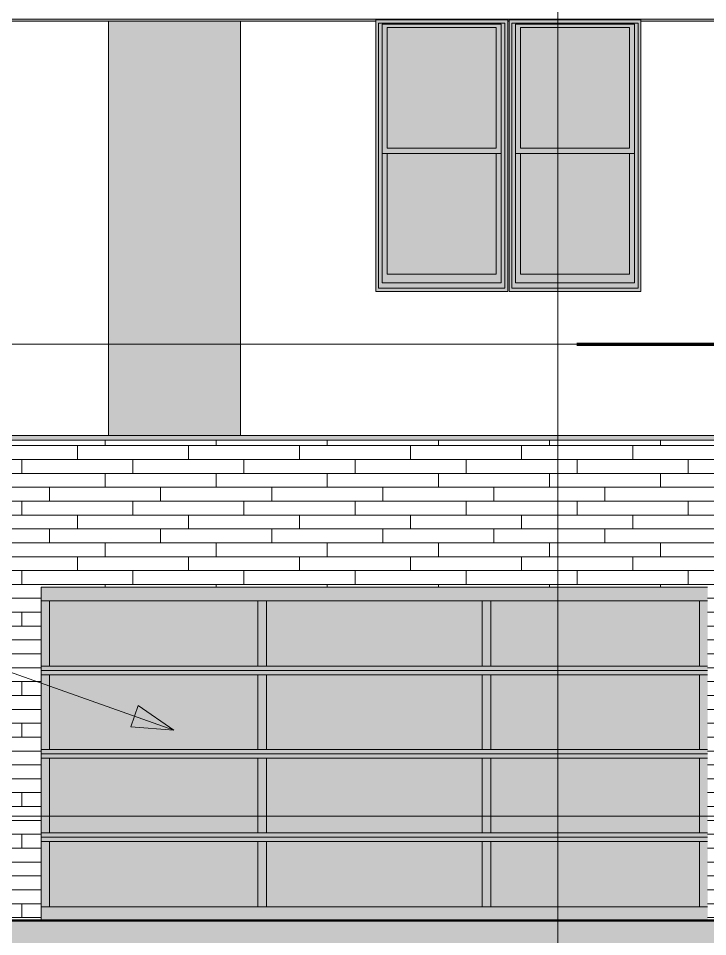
# Model space of a CAD drawing. Header units: inches. Extents: x 1750 to 8392, y -297 to 660.
# Drawn here: x 5238.5 to 5437.1, y -34.7 to 229.9 of the extents above; entities that cross this region are included whole.
import ezdxf

# ---------------------------------------------------------------- set-up
doc = ezdxf.new("R2010")
doc.units = ezdxf.units.IN
doc.header["$MEASUREMENT"] = 0
doc.linetypes.add('Grid Line 1_2_', pattern=[0.875, 0.5, -0.125, 0.125, -0.125])
for name, color, linetype, lineweight in [('0-4', 50, 'Continuous', 5), ('A-AREA', 32, 'Continuous', 70), ('A-CLNG-1', 13, 'Continuous', 5), ('A-CLNG-2', 13, 'Continuous', 9), ('A-DOOR-3', 31, 'Continuous', 9), ('A-FLOR-LEVL-1', 51, 'Grid Line 1_2_', 9), ('A-GLAZ-1', 151, 'Continuous', 9), ('A-WALL-1', 113, 'Continuous', 9), ('A-WALL-PATT-1', 111, 'Continuous', 9), ('C-TOPO', 7, 'Continuous', 9), ('C-TOPO-1', 250, 'Continuous', 50), ('G-ANNO-SYMB-2', 111, 'Continuous', 9), ('G-ANNO-TEXT', 231, 'Continuous', 9)]:
    doc.layers.add(name, color=color, linetype=linetype, lineweight=lineweight)

# ---------------------------------------------------------------- blocks, each defined once
blk = doc.blocks.new('CTR  - Topography_rvt-2-BUILDING ELEVATION - NORTH')
at = {"layer": 'C-TOPO'}
h = blk.add_hatch(dxfattribs=at)
h.set_pattern_fill('FP_39', color=256, style=0, pattern_type=2)
h.set_pattern_definition([(0, (12, 0), (24, 24), [24, -24]), (0, (12, 9), (24, 24), [24, -24]), (0, (12, 18), (24, 24), [24, -24]), (90, (15, 21), (-24, 24), [24, -24]), (90, (24, 21), (-24, 24), [24, -24]), (90, (33, 21), (-24, 24), [24, -24])])
h.paths.add_polyline_path([(-12266.27, -238.77), (-9756.5, -238.77), (-9756.5, -5.97), (-9850.93, -12.8), (-9884.03, -18), (-9993.08, -25.01), (-10043.15, -28.41), (-10085.62, -27.08), (-10085.62, -27.08), (-10090.52, -26.93), (-10093.89, -27.25), (-10098.38, -27.25), (-10127.62, -30), (-10150.81, -29.98), (-10171.39, -29.95), (-10408.3, -27.43), (-10466.25, -27.56), (-10486.95, -27.6), (-10517.54, -27.24), (-10524.96, -27.24), (-10534.89, -27.12), (-10585.35, -27.54), (-10642.59, -27.26), (-10678.15, -26.98), (-10823.04, -29.95), (-10860.56, -30), (-12280.07, -30), (-12280.07, -238.77), (-12266.59, -238.77)], flags=0)
for p, q in [((-11773.83, -30), (-11756.67, -30)), ((-11650.84, -30), (-11756.67, -30)), ((-11562.83, -30), (-11650.84, -30))]:
    blk.add_line(p, q, dxfattribs=at)
at = {"layer": 'C-TOPO-1'}
for p, q in [((-11756.66, -30), (-11773.83, -30)), ((-11650.84, -30), (-11756.66, -30)), ((-11562.83, -30), (-11650.84, -30))]:
    blk.add_line(p, q, dxfattribs=at)
blk = doc.blocks.new('CTR - 1st Phase -Stairs _ Elevators_rvt-2-BUILDING ELEVATION - NORTH')
at = {"layer": 'A-FLOR-LEVL-1'}
for p, q in [((-12376.81, 136), (-9659.78, 136)), ((-12376.81, 0), (-9659.78, 0)), ((-12376.81, -30), (-9659.78, -30))]:
    blk.add_line(p, q, dxfattribs=at)
blk = doc.blocks.new('Basic Wall _ EXT - FIBER CEMENT - LARGE - ___-2505168-BUILDING ELEVATION - NORTH')
at = {"layer": 'A-WALL-1'}
h = blk.add_hatch(color=256, dxfattribs=at)
h.paths.add_polyline_path([(-9981.91, 229.15), (-9979.87, 229.15), (-9979.87, 229.73), (-10133.33, 229.73), (-10133.33, 229.5), (-10127.79, 229.5), (-10127.79, 229.15), (-10089.01, 229.15), (-10089.01, 229.5), (-10050.99, 229.5), (-10050.99, 229.15), (-10050.61, 229.15), (-10050.61, 229.5), (-10012.59, 229.5), (-10012.59, 229.15), (-9983.22, 229.15)], flags=0)
h.paths.add_polyline_path([(-12117.93, 229.15), (-12086, 229.15), (-12086, 229.5), (-12047.98, 229.5), (-12047.98, 229.15), (-12047.6, 229.15), (-12047.6, 229.5), (-12009.58, 229.5), (-12009.58, 229.15), (-12005.99, 229.15), (-12005.99, 229.73), (-12118.91, 229.73), (-12118.91, 229.15), (-12117.97, 229.15)], flags=0)
h.paths.add_polyline_path([(-11995.94, 229.15), (-11965.44, 229.15), (-11965.44, 229.73), (-11995.94, 229.73)], flags=0)
h.paths.add_polyline_path([(-11964.44, 229.15), (-11861.95, 229.15), (-11861.95, 229.73), (-11964.44, 229.73)], flags=0)
h.paths.add_polyline_path([(-11860.95, 229.15), (-11817.01, 229.15), (-11817.01, 229.5), (-11778.99, 229.5), (-11778.99, 229.15), (-11663.41, 229.15), (-11663.41, 229.5), (-11625.39, 229.5), (-11625.39, 229.15), (-11625.01, 229.15), (-11625.01, 229.5), (-11586.99, 229.5), (-11586.99, 229.15), (-11428.98, 229.15), (-11428.98, 229.73), (-11860.95, 229.73), (-11860.95, 229.5)], flags=0)
h.paths.add_polyline_path([(-11427.98, 229.15), (-11394.24, 229.15), (-11394.24, 229.5), (-11356.22, 229.5), (-11356.22, 229.15), (-11321.9, 229.15), (-11321.9, 229.73), (-11427.98, 229.73)], flags=0)
h.paths.add_polyline_path([(-11320.9, 229.15), (-11208.91, 229.15), (-11208.91, 229.73), (-11320.9, 229.73), (-11320.9, 229.5)], flags=0)
h.paths.add_polyline_path([(-10167.14, 229.15), (-10165.81, 229.15), (-10165.81, 229.5), (-10134.33, 229.5), (-10134.33, 229.73), (-10236.83, 229.73), (-10236.83, 229.15), (-10167.33, 229.15)], flags=0)
h.paths.add_polyline_path([(-10238.78, 229.15), (-10237.83, 229.15), (-10237.83, 229.73), (-11207.91, 229.73), (-11207.91, 229.15), (-11202.61, 229.15), (-11202.61, 229.5), (-11164.59, 229.5), (-11164.59, 229.15), (-11049.01, 229.15), (-11049.01, 229.5), (-11010.99, 229.5), (-11010.99, 229.15), (-11010.61, 229.15), (-11010.61, 229.5), (-10972.59, 229.5), (-10972.55, 229.15), (-10895.41, 229.15), (-10895.41, 229.5), (-10857.39, 229.5), (-10857.39, 229.15), (-10818.99, 229.15), (-10818.99, 229.5), (-10780.97, 229.5), (-10780.97, 229.15), (-10665.2, 229.15), (-10665.2, 229.5), (-10627.18, 229.5), (-10627.18, 229.15), (-10626.8, 229.15), (-10626.8, 229.5), (-10588.78, 229.5), (-10588.78, 229.15), (-10473.01, 229.15), (-10473.01, 229.5), (-10434.99, 229.5), (-10434.99, 229.15), (-10319.41, 229.15), (-10319.41, 229.5), (-10281.39, 229.5), (-10281.39, 229.15), (-10281.01, 229.15), (-10281.01, 229.5), (-10242.99, 229.5), (-10242.99, 229.15), (-10239.52, 229.15)], flags=0)
for p, q in [((-11860.95, 229.73), (-11428.98, 229.73)), ((-11778.99, 229.15), (-11663.41, 229.15)), ((-11625.39, 229.15), (-11625.01, 229.15)), ((-11586.99, 229.15), (-11428.98, 229.15))]:
    blk.add_line(p, q, dxfattribs=at)
blk = doc.blocks.new('Perforated Panel at Magic-Pak - hvac panel - 2nd floor-2505076-BUILDING ELEVATION - NORTH')
at = {"layer": 'A-GLAZ-1'}
h = blk.add_hatch(dxfattribs=at)
h.set_pattern_fill('FP_36', color=256, style=0, pattern_type=2)
h.set_pattern_definition([(0, (-11721.389, 169.75), (1, 1), [0.5, -1.5]), (90, (-11721.139, 169.5), (-1, 1), [0.5, -1.5])])
h.paths.add_polyline_path([(-11740.4, 109.75), (-11702.38, 109.75), (-11702.38, 229.15), (-11740.4, 229.15), (-11740.4, 137)], flags=0)
for p, q in [((-11740.4, 229.15), (-11740.4, 109.75)), ((-11702.38, 109.75), (-11702.38, 229.15)), ((-11740.4, 109.75), (-11702.38, 109.75))]:
    blk.add_line(p, q, dxfattribs=at)
blk = doc.blocks.new('Window-Double_Hung-Andersen-400_Series-Tilt_Wash - 2nd Floor-2636548-BUILDING ELEVATION - NORTH')
at = {"layer": 'A-GLAZ-1'}
h = blk.add_hatch(color=256, dxfattribs=at)
h.paths.add_polyline_path([(-12084.13, 151.19), (-12047.98, 151.19), (-12047.98, 229.5), (-12086, 229.5), (-12086, 151.19), (-12085.31, 151.19)], flags=0)
h.paths.add_polyline_path([(-12063.2, 153.69), (-12084.13, 153.69), (-12084.13, 228.25), (-12049.85, 228.25), (-12049.85, 153.69), (-12057.31, 153.69)], flags=0)
h = blk.add_hatch(color=256, dxfattribs=at)
h.paths.add_polyline_path([(-12082.69, 191), (-12049.85, 191), (-12049.85, 228.25), (-12084.13, 228.24), (-12084.13, 191), (-12082.92, 191)], flags=0)
h.paths.add_polyline_path([(-12082.69, 192.5), (-12082.69, 227.25), (-12051.29, 227.25), (-12051.29, 192.5), (-12063.2, 192.5)], flags=0)
for points in [[(-12051.29, 192.5), (-12051.29, 227.25), (-12082.69, 227.25), (-12082.69, 192.5), (-12063.2, 192.5)], [(-12053.35, 153.69), (-12049.85, 153.72), (-12049.85, 191), (-12051.29, 191), (-12051.29, 156.25), (-12082.69, 156.25), (-12082.69, 191), (-12084.13, 191), (-12084.13, 153.69), (-12057.31, 153.69)], [(-12063.2, 156.25), (-12051.29, 156.25), (-12051.29, 191), (-12082.69, 191), (-12082.69, 156.25)]]:
    blk.add_hatch(color=256, dxfattribs=at).paths.add_polyline_path(points, flags=0)
for p, q in [((-12047.98, 229.5), (-12086, 229.5)), ((-12086, 229.5), (-12086, 151.19)), ((-12086, 229.5), (-12086, 151.19)), ((-12047.98, 229.5), (-12086, 229.5)), ((-12085.19, 228.56), (-12048.79, 228.56)), ((-12085.19, 152.22), (-12085.19, 228.56)), ((-12084.13, 153.69), (-12084.13, 228.25)), ((-12084.13, 228.25), (-12049.85, 228.25)), ((-12049.85, 228.25), (-12049.85, 153.69)), ((-12048.79, 152.22), (-12048.79, 228.56)), ((-12047.98, 151.19), (-12047.98, 229.5)), ((-12047.98, 229.5), (-12047.98, 151.19)), ((-12082.69, 192.5), (-12082.69, 227.25)), ((-12082.69, 227.25), (-12051.29, 227.25)), ((-12051.29, 227.25), (-12051.29, 192.5)), ((-12084.13, 191), (-12049.85, 191)), ((-12051.29, 192.5), (-12082.69, 192.5)), ((-12082.69, 156.25), (-12082.69, 191)), ((-12051.29, 191), (-12051.29, 156.25)), ((-12051.29, 156.25), (-12082.69, 156.25)), ((-12049.85, 153.69), (-12084.13, 153.69)), ((-12086, 151.19), (-12047.98, 151.19)), ((-12086, 151.19), (-12047.98, 151.19)), ((-12048.79, 152.22), (-12085.19, 152.22))]:
    blk.add_line(p, q, dxfattribs=at)
blk = doc.blocks.new('GLASS GARAGE DOOR - RAMP GARAGE DOOR-2444125-BUILDING ELEVATION - NORTH')
at = {"layer": 'A-DOOR-3'}
h = blk.add_hatch(color=256, dxfattribs=at)
h.paths.add_polyline_path([(-11570.16, 42), (-11567.79, 42.01), (-11567.79, 43.25), (-11759.79, 43.24), (-11759.79, 42), (-11570.32, 42)], flags=0)
h.paths.add_polyline_path([(-11688.61, 62.12), (-11567.79, 62.14), (-11567.79, 66), (-11759.79, 65.98), (-11759.79, 62.12), (-11728.04, 62.12)], flags=0)
h = blk.add_hatch(color=256, dxfattribs=at)
h.paths.add_polyline_path([(-11759.79, 43.25), (-11757.41, 43.25), (-11757.41, 62.12), (-11759.79, 62.12), (-11759.79, 48.4)], flags=0)
h.paths.add_polyline_path([(-11567.79, 43.25), (-11567.79, 62.12), (-11570.12, 62.12), (-11570.12, 43.25)], flags=0)
h = blk.add_hatch(color=256, dxfattribs=at)
h.paths.add_polyline_path([(-11757.41, 43.25), (-11697.37, 43.25), (-11697.37, 62.12), (-11757.41, 62.12), (-11757.41, 48.4)], flags=0)
h.paths.add_polyline_path([(-11694.87, 43.25), (-11632.71, 43.25), (-11632.71, 62.12), (-11694.87, 62.12), (-11694.87, 48.4)], flags=0)
h.paths.add_polyline_path([(-11630.21, 43.25), (-11570.16, 43.25), (-11570.16, 62.12), (-11630.21, 62.12), (-11630.21, 48.4)], flags=0)
for points in [[(-11697.37, 43.25), (-11694.87, 43.25), (-11694.87, 62.12), (-11697.37, 62.12), (-11697.37, 48.4)], [(-11632.71, 43.25), (-11630.21, 43.25), (-11630.21, 62.12), (-11632.71, 62.12), (-11632.71, 48.4)], [(-11694.87, 19.25), (-11694.87, 40.75), (-11697.37, 40.75), (-11697.37, 19.25)], [(-11630.21, 19.25), (-11630.21, 40.75), (-11632.71, 40.75), (-11632.71, 19.25)], [(-11697.37, -4.75), (-11694.87, -4.75), (-11694.87, 16.75), (-11697.37, 16.75)], [(-11630.21, -4.75), (-11630.21, 16.75), (-11632.71, 16.75), (-11632.71, -4.75)], [(-11694.87, -26.13), (-11694.87, -7.25), (-11697.37, -7.25), (-11697.37, -26.13)], [(-11632.71, -26.13), (-11630.21, -26.13), (-11630.21, -7.25), (-11632.71, -7.25)]]:
    blk.add_hatch(color=256, dxfattribs=at).paths.add_polyline_path(points, flags=0)
h = blk.add_hatch(color=256, dxfattribs=at)
h.paths.add_polyline_path([(-11570.16, -26.13), (-11570.12, -26.13), (-11570.12, -7.25), (-11570.16, -7.25), (-11570.16, -26)], flags=0)
h.paths.add_polyline_path([(-11570.16, -4.75), (-11570.12, -4.75), (-11570.12, 16.75), (-11570.16, 16.75), (-11570.16, 0.54)], flags=0)
h.paths.add_polyline_path([(-11570.12, 19.25), (-11570.12, 40.75), (-11570.16, 40.75), (-11570.16, 19.25)], flags=0)
h.paths.add_polyline_path([(-11570.16, 43.25), (-11570.12, 43.25), (-11570.12, 62.12), (-11570.16, 62.12), (-11570.16, 48.4)], flags=0)
h = blk.add_hatch(color=256, dxfattribs=at)
h.paths.add_polyline_path([(-11570.16, 18), (-11567.79, 18.01), (-11567.79, 19.25), (-11759.79, 19.24), (-11759.79, 18), (-11570.32, 18)], flags=0)
h.paths.add_polyline_path([(-11669.71, 40.75), (-11567.79, 40.76), (-11567.79, 42), (-11759.79, 41.99), (-11759.79, 40.75), (-11728.04, 40.75)], flags=0)
h = blk.add_hatch(color=256, dxfattribs=at)
h.paths.add_polyline_path([(-11570.12, 19.25), (-11567.79, 19.25), (-11567.79, 40.75), (-11570.12, 40.75), (-11570.12, 24.47)], flags=0)
h.paths.add_polyline_path([(-11759.79, 19.25), (-11757.41, 19.25), (-11757.41, 40.75), (-11759.79, 40.75), (-11759.79, 25.62)], flags=0)
h = blk.add_hatch(color=256, dxfattribs=at)
h.paths.add_polyline_path([(-11757.41, 19.25), (-11697.37, 19.25), (-11697.37, 40.75), (-11757.41, 40.75)], flags=0)
h.paths.add_polyline_path([(-11570.32, 19.25), (-11570.16, 19.25), (-11570.16, 40.75), (-11630.21, 40.75), (-11630.21, 19.25)], flags=0)
h.paths.add_polyline_path([(-11694.87, 19.25), (-11632.71, 19.25), (-11632.71, 40.75), (-11694.87, 40.75)], flags=0)
h = blk.add_hatch(color=256, dxfattribs=at)
h.paths.add_polyline_path([(-11756.66, -6), (-11567.79, -5.99), (-11567.79, -4.75), (-11759.79, -4.76), (-11759.79, -6), (-11757.41, -6)], flags=0)
h.paths.add_polyline_path([(-11649.18, 16.75), (-11567.79, 16.76), (-11567.79, 18), (-11759.79, 17.99), (-11759.79, 16.75), (-11650.84, 16.75)], flags=0)
h = blk.add_hatch(color=256, dxfattribs=at)
h.paths.add_polyline_path([(-11757.41, -4.75), (-11757.41, 16.75), (-11759.79, 16.75), (-11759.79, -4.75)], flags=0)
h.paths.add_polyline_path([(-11567.79, -4.75), (-11567.79, 16.75), (-11570.12, 16.75), (-11570.12, -4.75)], flags=0)
h = blk.add_hatch(color=256, dxfattribs=at)
h.paths.add_polyline_path([(-11757.41, -4.75), (-11697.37, -4.75), (-11697.37, 16.75), (-11757.41, 16.75), (-11757.41, 0.54)], flags=0)
h.paths.add_polyline_path([(-11650.84, -4.75), (-11632.71, -4.75), (-11632.71, 16.75), (-11694.87, 16.75), (-11694.87, -4.75), (-11657.57, -4.75)], flags=0)
h.paths.add_polyline_path([(-11570.16, -4.75), (-11570.16, 16.75), (-11630.21, 16.75), (-11630.21, -4.75), (-11570.32, -4.75)], flags=0)
h = blk.add_hatch(color=256, dxfattribs=at)
h.paths.add_polyline_path([(-11570.32, -30), (-11567.79, -29.98), (-11567.79, -26.13), (-11759.79, -26.14), (-11759.79, -30), (-11649.18, -30)], flags=0)
h.paths.add_polyline_path([(-11728.04, -7.25), (-11567.79, -7.24), (-11567.79, -6), (-11759.79, -6.01), (-11759.79, -7.25), (-11756.66, -7.25)], flags=0)
h = blk.add_hatch(color=256, dxfattribs=at)
h.paths.add_polyline_path([(-11759.79, -26.13), (-11757.41, -26.13), (-11757.41, -7.25), (-11759.79, -7.25), (-11759.79, -12.84)], flags=0)
h.paths.add_polyline_path([(-11570.12, -26.13), (-11567.79, -26.13), (-11567.79, -7.25), (-11570.12, -7.25), (-11570.12, -26)], flags=0)
h = blk.add_hatch(color=256, dxfattribs=at)
h.paths.add_polyline_path([(-11570.32, -26.13), (-11570.16, -26.13), (-11570.16, -7.25), (-11630.21, -7.25), (-11630.21, -26.13)], flags=0)
h.paths.add_polyline_path([(-11756.66, -26.13), (-11697.37, -26.13), (-11697.37, -7.25), (-11757.41, -7.25), (-11757.41, -26.13)], flags=0)
h.paths.add_polyline_path([(-11650.84, -26.13), (-11632.71, -26.13), (-11632.71, -7.25), (-11694.87, -7.25), (-11694.87, -26.13), (-11651.87, -26.13)], flags=0)
for p, q in [((-11757.41, 62.12), (-11759.79, 62.12)), ((-11759.79, 62.12), (-11567.79, 62.12)), ((-11757.41, 43.25), (-11757.41, 62.12)), ((-11697.37, 62.12), (-11694.87, 62.12)), ((-11697.37, 62.12), (-11697.37, 43.25)), ((-11694.87, 62.12), (-11694.87, 43.25)), ((-11632.71, 62.12), (-11630.21, 62.12)), ((-11632.71, 62.12), (-11632.71, 43.25)), ((-11630.21, 62.12), (-11630.21, 43.25)), ((-11570.16, 43.25), (-11570.16, 62.12)), ((-11567.79, 62.12), (-11570.12, 62.12)), ((-11570.12, 62.12), (-11570.12, 43.25)), ((-11759.79, 43.25), (-11757.41, 43.25)), ((-11567.79, 43.25), (-11759.79, 43.25)), ((-11694.87, 43.25), (-11697.37, 43.25)), ((-11630.21, 43.25), (-11632.71, 43.25)), ((-11570.12, 43.25), (-11567.79, 43.25)), ((-11759.79, 42), (-11567.79, 42)), ((-11567.79, 42), (-11759.79, 42)), ((-11757.41, 40.75), (-11759.79, 40.75)), ((-11759.79, 40.75), (-11567.79, 40.75)), ((-11757.41, 19.25), (-11757.41, 40.75)), ((-11697.37, 40.75), (-11694.87, 40.75)), ((-11697.37, 40.75), (-11697.37, 19.25)), ((-11694.87, 40.75), (-11694.87, 19.25)), ((-11632.71, 40.75), (-11630.21, 40.75)), ((-11632.71, 40.75), (-11632.71, 19.25)), ((-11630.21, 40.75), (-11630.21, 19.25)), ((-11570.16, 19.25), (-11570.16, 40.75)), ((-11567.79, 40.75), (-11570.12, 40.75)), ((-11570.12, 40.75), (-11570.12, 19.25)), ((-11759.79, 19.25), (-11757.41, 19.25)), ((-11567.79, 19.25), (-11759.79, 19.25)), ((-11694.87, 19.25), (-11697.37, 19.25)), ((-11630.21, 19.25), (-11632.71, 19.25)), ((-11570.12, 19.25), (-11567.79, 19.25)), ((-11759.79, 18), (-11567.79, 18)), ((-11567.79, 18), (-11759.79, 18)), ((-11757.41, 16.75), (-11759.79, 16.75)), ((-11759.79, 16.75), (-11567.79, 16.75)), ((-11757.41, -4.75), (-11757.41, 16.75)), ((-11697.37, 16.75), (-11694.87, 16.75)), ((-11697.37, 16.75), (-11697.37, -4.75)), ((-11694.87, 16.75), (-11694.87, -4.75)), ((-11632.71, 16.75), (-11630.21, 16.75)), ((-11632.71, 16.75), (-11632.71, -4.75)), ((-11630.21, 16.75), (-11630.21, -4.75)), ((-11570.16, -4.75), (-11570.16, 16.75)), ((-11567.79, 16.75), (-11570.12, 16.75)), ((-11570.12, 16.75), (-11570.12, -4.75)), ((-11759.79, -4.75), (-11757.41, -4.75)), ((-11567.79, -4.75), (-11759.79, -4.75)), ((-11694.87, -4.75), (-11697.37, -4.75)), ((-11630.21, -4.75), (-11632.71, -4.75)), ((-11570.12, -4.75), (-11567.79, -4.75)), ((-11759.79, -6), (-11567.79, -6)), ((-11567.79, -6), (-11759.79, -6)), ((-11757.41, -7.25), (-11759.79, -7.25)), ((-11759.79, -7.25), (-11567.79, -7.25)), ((-11757.41, -26.13), (-11757.41, -7.25)), ((-11697.37, -7.25), (-11694.87, -7.25)), ((-11697.37, -7.25), (-11697.37, -26.13)), ((-11694.87, -7.25), (-11694.87, -26.13)), ((-11632.71, -7.25), (-11630.21, -7.25)), ((-11632.71, -7.25), (-11632.71, -26.13)), ((-11630.21, -7.25), (-11630.21, -26.13)), ((-11570.16, -26.13), (-11570.16, -7.25)), ((-11567.79, -7.25), (-11570.12, -7.25)), ((-11570.12, -7.25), (-11570.12, -26.13)), ((-11759.79, -26.13), (-11757.41, -26.13)), ((-11567.79, -26.13), (-11759.79, -26.13)), ((-11694.87, -26.13), (-11697.37, -26.13)), ((-11630.21, -26.13), (-11632.71, -26.13)), ((-11570.12, -26.13), (-11567.79, -26.13))]:
    blk.add_line(p, q, dxfattribs=at)

msp = doc.modelspace()

# ---------------------------------------------------------------- hatches: boundary and pattern name
at = {"layer": 'A-CLNG-1'}
msp.add_hatch(color=256, dxfattribs=at).paths.add_polyline_path([(5434.5617, 108.375), (5456.5392, 108.375), (5456.5392, 109.75), (4886.5392, 109.75), (4886.5392, 108.375), (5426.9802, 108.375)], flags=0)
at = {"layer": 'A-WALL-PATT-1'}
h = msp.add_hatch(dxfattribs=at)
h.set_pattern_fill('FP_42', color=256, style=0, pattern_type=2)
h.set_pattern_definition([(0, (4919.5016, -29.2), (0, 4), []), (90, (4919.502, -29.2), (-8, 8), [4, -28]), (90, (4935.502, -25.2), (-8, 8), [4, -28])])
h.paths.add_polyline_path([(5177.8892, -30), (5177.8892, 58), (5217.8892, 58), (5217.8892, -30), (5245.0892, -30), (5245.0892, 66), (5437.0892, 66), (5437.0892, -30), (5457.8892, -30), (5457.8892, 41.384), (5454.3067, 41.384), (5454.3067, 41.9781), (5454.5529, 41.9781), (5454.6092, 43.2383), (5454.6249, 43.4177), (5455.005, 45.1541), (5455.2665, 45.9544), (5456.0855, 46.8954), (5456.8526, 47.4062), (5456.8526, 47.6562), (5457.0468, 47.6562), (5457.1053, 47.7238), (5456.9202, 47.7238), (5456.9497, 49.2238), (5457.1053, 49.2238), (5457.0127, 49.2913), (5456.8526, 49.2913), (5456.8526, 49.5413), (5456.9497, 49.5413), (5457.0468, 49.6382), (5457.6958, 49.7271), (5457.5506, 49.7102), (5457.5332, 49.744), (5457.5074, 49.7609), (5457.4114, 49.744), (5457.4027, 49.8142), (5457.3581, 49.832), (5457.4027, 49.9275), (5457.7102, 51.8305), (5457.1767, 52.0514), (5456.7107, 52.409), (5456.3532, 52.875), (5456.1284, 53.4177), (5456.0517, 54), (5456.1284, 54.5823), (5456.3532, 55.125), (5456.7107, 55.591), (5457.1767, 55.9486), (5457.7194, 56.1733), (5457.8892, 56.1957), (5457.8892, 109.75), (5456.5392, 109.716), (5456.5392, 108.375), (4915.1892, 108.375), (4915.1892, 36), (4920.5392, 36), (4920.5392, -4), (4922.2933, -4), (4925.7852, -2.2874), (4931.0461, 0), (5121.092, 0), (5127.385, -4), (5132.0263, -4), (5154.6892, -17.6172), (5154.6892, 6.2807), (5162.6892, 6.2807), (5162.6892, -22.4241), (5173.8892, -29.1538), (5173.8892, -30)], flags=0)
h.paths.add_polyline_path([(5033.5134, 13.9375), (4995.49, 13.9375), (4995.49, 92.25), (5071.5384, 92.25), (5071.5384, 13.9375), (5033.515, 13.9375)], flags=0)
h.paths.add_polyline_path([(4936.4862, 13.9375), (4934.6112, 13.9375), (4934.6112, 92.25), (4972.6347, 92.25), (4972.6347, 13.9375), (4941.6757, 13.9375)], flags=0)
h.paths.add_polyline_path([(5228.3625, 49.7022), (5227.9809, 49.7149), (5228.1735, 49.7022), (5228.3613, 49.7022)], flags=0)
h.paths.add_polyline_path([(5230.3689, 41.384), (5223.8942, 41.384), (5223.8942, 41.9781), (5224.1404, 41.9781), (5224.1967, 43.2383), (5224.2124, 43.4177), (5224.5925, 45.1541), (5224.854, 45.9544), (5225.673, 46.8954), (5226.4401, 47.4062), (5226.4401, 47.6562), (5226.6343, 47.6562), (5226.6928, 47.7238), (5226.5077, 47.7238), (5226.5372, 49.2238), (5226.6928, 49.2238), (5226.6002, 49.2913), (5226.4401, 49.2913), (5226.4401, 49.5413), (5226.5372, 49.5413), (5226.6343, 49.6382), (5227.2833, 49.7271), (5227.1381, 49.7102), (5227.1207, 49.744), (5227.0949, 49.7609), (5226.9989, 49.744), (5226.9902, 49.8142), (5226.9456, 49.832), (5226.9902, 49.9275), (5227.2977, 51.8305), (5226.7642, 52.0514), (5226.2982, 52.409), (5225.9407, 52.875), (5225.7159, 53.4177), (5225.6392, 54), (5225.7159, 54.5823), (5225.9407, 55.125), (5226.2982, 55.591), (5226.7642, 55.9486), (5227.3069, 56.1733), (5227.8892, 56.25), (5228.4716, 56.1733), (5229.0142, 55.9486), (5229.4802, 55.591), (5229.8378, 55.125), (5230.0626, 54.5823), (5230.1392, 54), (5230.0626, 53.4177), (5229.8378, 52.875), (5229.4802, 52.409), (5229.0142, 52.0514), (5228.4814, 51.8267), (5228.8328, 49.8641), (5228.8309, 49.7994), (5228.7344, 49.7967), (5228.7344, 49.751), (5228.7344, 49.7082), (5228.387, 49.707), (5228.58, 49.702), (5229.1782, 49.6186), (5229.2904, 49.5413), (5229.3383, 49.5413), (5229.3383, 49.2913), (5229.1442, 49.2913), (5229.0857, 49.2238), (5229.2708, 49.2238), (5229.2413, 47.7238), (5229.0857, 47.7238), (5229.1824, 47.6562), (5229.3383, 47.6562), (5229.3383, 47.4062), (5230.2144, 46.8113), (5230.9338, 45.926), (5231.3227, 44.662), (5231.5661, 43.4177), (5231.6381, 41.9781), (5231.8843, 41.9781), (5231.8843, 41.384), (5230.4968, 41.384)], flags=0)
at = {"layer": 'G-ANNO-TEXT'}
msp.add_hatch(color=256, dxfattribs=at).paths.add_polyline_path([(5283.285, 24.8304), (5273.0505, 31.8728), (5270.9005, 25.812)], flags=0)

# ---------------------------------------------------------------- linework, layer by layer
at = {"layer": 'A-AREA'}
msp.add_line((5399.4267, 136), (5519.4267, 136), dxfattribs=at)
at = {"layer": 'A-CLNG-2'}
msp.add_line((5456.5392, 108.375), (4886.5392, 108.375), dxfattribs=at)
at = {"layer": 'A-FLOR-LEVL-1'}
for p, q in [((4628.8196, 136), (7344.3503, 136)), ((4628.8196, 0), (7344.3503, 0)), ((4628.8196, -30), (7344.3503, -30))]:
    msp.add_line(p, q, dxfattribs=at)
at = {"layer": 'A-WALL-1'}
for p, q in [((5264.4775, 109.75), (5264.4775, 229.1487)), ((5302.5009, 229.1487), (5302.5009, 109.75)), ((4886.2892, 109.75), (5264.4775, 109.75)), ((5302.5009, 109.75), (5457.2892, 109.75)), ((5245.0892, -30), (5245.0892, 66)), ((5245.0892, 66), (5437.0892, 66))]:
    msp.add_line(p, q, dxfattribs=at)
at = {"layer": 'G-ANNO-SYMB-2'}
msp.add_line((5393.8892, 467.281), (5393.8892, -70.8051), dxfattribs=at)
at = {"layer": 'G-ANNO-TEXT'}
for p, q in [((5283.285, 24.8304), (4798.8746, 196.674)), ((5273.0505, 31.8728), (5270.9005, 25.812)), ((5283.285, 24.8304), (5273.0505, 31.8728)), ((5270.9005, 25.812), (5283.285, 24.8304))]:
    msp.add_line(p, q, dxfattribs=at)

# ---------------------------------------------------------------- block references
at = {"layer": '0-4'}
for name in ['CTR - 1st Phase -Stairs _ Elevators_rvt-2-BUILDING ELEVATION - NORTH', 'CTR  - Topography_rvt-2-BUILDING ELEVATION - NORTH']:
    msp.add_blockref(name, (17004.8786, 0), dxfattribs=at)
at = {"layer": 'A-DOOR-3'}
msp.add_blockref('GLASS GARAGE DOOR - RAMP GARAGE DOOR-2444125-BUILDING ELEVATION - NORTH', (17004.8786, 0), dxfattribs=at)
at = {"layer": 'A-GLAZ-1'}
for name, p in [('Perforated Panel at Magic-Pak - hvac panel - 2nd floor-2505076-BUILDING ELEVATION - NORTH', (17004.8786, 0)), ('Window-Double_Hung-Andersen-400_Series-Tilt_Wash - 2nd Floor-2636548-BUILDING ELEVATION - NORTH', (17427.4661, 0)), ('Window-Double_Hung-Andersen-400_Series-Tilt_Wash - 2nd Floor-2636548-BUILDING ELEVATION - NORTH', (17465.8661, 0))]:
    msp.add_blockref(name, p, dxfattribs=at)
at = {"layer": 'A-WALL-1'}
msp.add_blockref('Basic Wall _ EXT - FIBER CEMENT - LARGE - ___-2505168-BUILDING ELEVATION - NORTH', (17004.8786, 0), dxfattribs=at)

doc.saveas('drawing.dxf')
